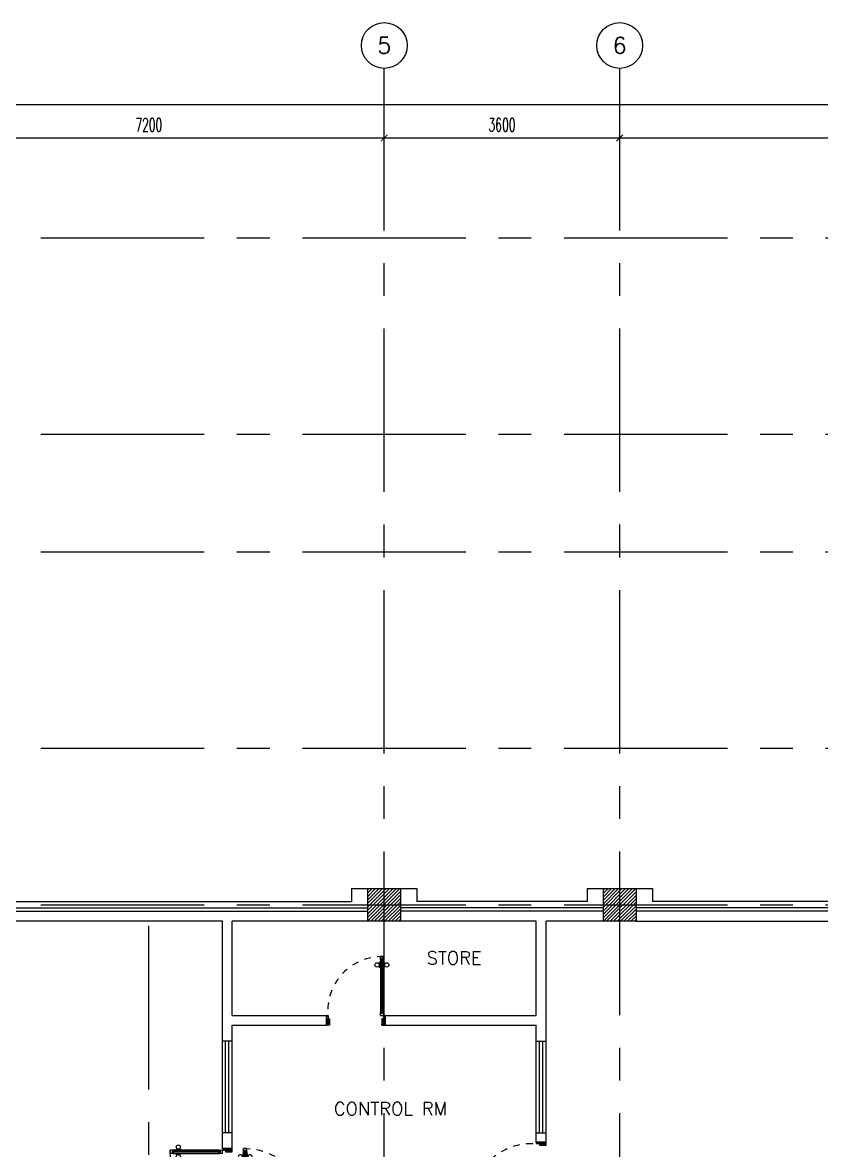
# Model space of a CAD drawing. Extents: x 417819.9 to 417911.9, y 43448 to 43539.2.
# Drawn here: x 417840.33 to 417852.54, y 43521.94 to 43539.19 of the extents above; entities that cross this region are included whole.
import ezdxf
from ezdxf.enums import TextEntityAlignment as Align

# ---------------------------------------------------------------- set-up
doc = ezdxf.new("R2010")
doc.units = 0
doc.header["$MEASUREMENT"] = 0
doc.header["$PDMODE"] = 3
doc.header["$PDSIZE"] = 0.1
doc.linetypes.add('CENTERX2', pattern=[4, 2.5, -0.5, 0.5, -0.5])
doc.linetypes.add('HIDDEN', pattern=[0.375, 0.25, -0.125])
doc.layers.get('0').update_dxf_attribs({"linetype": 'CONTINUOUS'})
doc.layers.get('DEFPOINTS').update_dxf_attribs({"linetype": 'CONTINUOUS'})
for name, color, linetype in [('AX', 6, 'CONTINUOUS'), ('AX-CR', 2, 'CONTINUOUS'), ('AX-DIM', 4, 'CONTINUOUS'), ('AX-TXT', 4, 'CONTINUOUS'), ('AXES', 11, 'CENTERX2'), ('COL', 2, 'CONTINUOUS'), ('DOOR', 4, 'CONTINUOUS'), ('HAT', 8, 'CONTINUOUS'), ('INSUL', 7, 'CONTINUOUS'), ('RM-NAME', 2, 'CONTINUOUS'), ('SLOPE', 8, 'CONTINUOUS'), ('WALL', 2, 'CONTINUOUS'), ('WIN', 5, 'CONTINUOUS')]:
    doc.layers.add(name, color=color, linetype=linetype)
doc.styles.add('ROMANS', font='ROMANS.shx', dxfattribs={"width": 0.6})
doc.dimstyles.new('STANDARD in', dxfattribs={"dimtxt": 0.2, "dimasz": 0.1, "dimexe": 0.07, "dimexo": 0.05, "dimgap": 0.1, "dimtad": 1, "dimdec": 0, "dimlfac": 1000, "dimzin": 0, "dimdsep": 46, "dimtxsty": 'ROMANS', "dimblk": 'ARCHTICK', "dimcen": 0.05, "dimdle": 0.05, "dimclrd": 4, "dimclre": 4, "dimclrt": 2, "dimadec": 0, "dimazin": 0, "dimtfac": 1, "dimtdec": 0, "dimtmove": 2, "dimatfit": 3, "dimfxl": 0, "dimtolj": 1, "dimtzin": 0, "dimarcsym": 0})

# ---------------------------------------------------------------- blocks, each defined once
blk = doc.blocks.new('_ARCHTICK')
at = {"color": 0, "linetype": 'ByBlock', "const_width": 0.15}
blk.add_lwpolyline([(-0.5, -0.5), (0.5, 0.5)], dxfattribs=at)
blk = doc.blocks.new('*D868')
at = {"layer": 'AX-DIM', "color": 4, "lineweight": -2}
for p, q in [((417831.157, 43537.937), (417906.573, 43537.937)), ((417831.207, 43525.809), (417831.207, 43538.007)), ((417906.523, 43536.567), (417906.523, 43538.007))]:
    blk.add_line(p, q, dxfattribs=at)
at = {"layer": 'DEFPOINTS', "color": 0}
for p in [(417906.523, 43537.937), (417906.523, 43536.517), (417831.207, 43525.759)]:
    blk.add_point(p, dxfattribs=at)
at = {"layer": 'AX-DIM', "color": 4, "lineweight": -2, "xscale": 0.1, "yscale": 0.1, "zscale": 0.1, "rotation": 180}
blk.add_blockref('_ARCHTICK', (417831.207, 43537.937), dxfattribs=at)
at = {"layer": 'AX-DIM', "color": 4, "lineweight": -2, "xscale": 0.1, "yscale": 0.1, "zscale": 0.1}
blk.add_blockref('_ARCHTICK', (417906.523, 43537.937), dxfattribs=at)
at = {"layer": 'AX-DIM', "color": 2, "insert": (417869.829, 43538.16), "char_height": 0.2, "attachment_point": 5, "style": 'ROMANS'}
blk.add_mtext('\\A1;75316', dxfattribs=at)
blk = doc.blocks.new('*D878')
at = {"layer": 'AX-DIM', "color": 4, "linetype": 'ByBlock', "lineweight": -2}
for p, q in [((417838.607, 43537.423), (417845.907, 43537.423)), ((417838.657, 43537.073), (417838.657, 43537.493)), ((417845.857, 43537.073), (417845.857, 43537.493))]:
    blk.add_line(p, q, dxfattribs=at)
at = {"layer": 'DEFPOINTS', "color": 0, "linetype": 'ByBlock'}
for p in [(417845.857, 43537.423), (417838.657, 43537.023), (417845.857, 43537.023)]:
    blk.add_point(p, dxfattribs=at)
at = {"layer": 'AX-DIM', "color": 4, "linetype": 'ByBlock', "lineweight": -2, "xscale": 0.1, "yscale": 0.1, "zscale": 0.1, "rotation": 180}
blk.add_blockref('_ARCHTICK', (417838.657, 43537.423), dxfattribs=at)
at = {"layer": 'AX-DIM', "color": 4, "linetype": 'ByBlock', "lineweight": -2, "xscale": 0.1, "yscale": 0.1, "zscale": 0.1}
blk.add_blockref('_ARCHTICK', (417845.857, 43537.423), dxfattribs=at)
at = {"layer": 'AX-DIM', "color": 2, "linetype": 'ByBlock', "insert": (417842.257, 43537.623), "char_height": 0.2, "attachment_point": 5, "style": 'ROMANS'}
blk.add_mtext('\\A1;7200', dxfattribs=at)
blk = doc.blocks.new('*X787')
at = {"color": 0}
for p, q in [((38539, 69510), (39030, 70001)), ((38539, 69564), (38977, 70001)), ((38539, 69617), (38924, 70001)), ((38539, 69670), (38871, 70001)), ((38539, 69723), (38818, 70001)), ((38539, 69776), (38765, 70001)), ((38539, 69829), (38712, 70001)), ((38539, 69882), (38658, 70001)), ((38539, 69935), (38605, 70001)), ((38539, 69988), (38552, 70001)), ((38583, 69501), (39039, 69957)), ((38636, 69501), (39039, 69904)), ((38689, 69501), (39039, 69851)), ((38742, 69501), (39039, 69798)), ((38795, 69501), (39039, 69745)), ((38848, 69501), (39039, 69692)), ((38901, 69501), (39039, 69639)), ((38954, 69501), (39039, 69586)), ((39007, 69501), (39039, 69533))]:
    blk.add_line(p, q, dxfattribs=at)
blk = doc.blocks.new('*X790')
at = {"color": 0}
for p, q in [((42139, 69504), (42636, 70001)), ((42139, 69557), (42583, 70001)), ((42139, 69610), (42530, 70001)), ((42139, 69663), (42477, 70001)), ((42139, 69716), (42424, 70001)), ((42139, 69769), (42371, 70001)), ((42139, 69822), (42318, 70001)), ((42139, 69875), (42265, 70001)), ((42139, 69929), (42212, 70001)), ((42139, 69982), (42159, 70001)), ((42189, 69501), (42639, 69951)), ((42242, 69501), (42639, 69898)), ((42295, 69501), (42639, 69845)), ((42348, 69501), (42639, 69792)), ((42401, 69501), (42639, 69739)), ((42454, 69501), (42639, 69686)), ((42507, 69501), (42639, 69633)), ((42560, 69501), (42639, 69580)), ((42613, 69501), (42639, 69527))]:
    blk.add_line(p, q, dxfattribs=at)
blk = doc.blocks.new('*D891')
at = {"layer": 'AX-DIM', "color": 4, "linetype": 'ByBlock', "lineweight": -2}
for p, q in [((417849.407, 43537.423), (417856.707, 43537.423)), ((417849.457, 43537.073), (417849.457, 43537.493)), ((417856.657, 43537.073), (417856.657, 43537.493))]:
    blk.add_line(p, q, dxfattribs=at)
at = {"layer": 'DEFPOINTS', "color": 0, "linetype": 'ByBlock'}
for p in [(417856.657, 43537.423), (417849.457, 43537.023), (417856.657, 43537.023)]:
    blk.add_point(p, dxfattribs=at)
at = {"layer": 'AX-DIM', "color": 4, "linetype": 'ByBlock', "lineweight": -2, "xscale": 0.1, "yscale": 0.1, "zscale": 0.1, "rotation": 180}
blk.add_blockref('_ARCHTICK', (417849.457, 43537.423), dxfattribs=at)
at = {"layer": 'AX-DIM', "color": 4, "linetype": 'ByBlock', "lineweight": -2, "xscale": 0.1, "yscale": 0.1, "zscale": 0.1}
blk.add_blockref('_ARCHTICK', (417856.657, 43537.423), dxfattribs=at)
at = {"layer": 'AX-DIM', "color": 2, "linetype": 'ByBlock', "insert": (417853.057, 43537.623), "char_height": 0.2, "attachment_point": 5, "style": 'ROMANS'}
blk.add_mtext('\\A1;7200', dxfattribs=at)
blk = doc.blocks.new('*D892')
at = {"layer": 'AX-DIM', "color": 4, "linetype": 'ByBlock', "lineweight": -2}
for p, q in [((417845.807, 43537.423), (417849.507, 43537.423)), ((417845.857, 43537.073), (417845.857, 43537.493)), ((417849.457, 43537.073), (417849.457, 43537.493))]:
    blk.add_line(p, q, dxfattribs=at)
at = {"layer": 'DEFPOINTS', "color": 0, "linetype": 'ByBlock'}
for p in [(417849.457, 43537.423), (417845.857, 43537.023), (417849.457, 43537.023)]:
    blk.add_point(p, dxfattribs=at)
at = {"layer": 'AX-DIM', "color": 4, "linetype": 'ByBlock', "lineweight": -2, "xscale": 0.1, "yscale": 0.1, "zscale": 0.1, "rotation": 180}
blk.add_blockref('_ARCHTICK', (417845.857, 43537.423), dxfattribs=at)
at = {"layer": 'AX-DIM', "color": 4, "linetype": 'ByBlock', "lineweight": -2, "xscale": 0.1, "yscale": 0.1, "zscale": 0.1}
blk.add_blockref('_ARCHTICK', (417849.457, 43537.423), dxfattribs=at)
at = {"layer": 'AX-DIM', "color": 2, "linetype": 'ByBlock', "insert": (417847.657, 43537.623), "char_height": 0.2, "attachment_point": 5, "style": 'ROMANS'}
blk.add_mtext('\\A1;3600', dxfattribs=at)
blk = doc.blocks.new('AXU')
at = {"layer": 'AX-CR'}
blk.add_circle((0, 350), 350, dxfattribs=at)
at = {"layer": 'AX-TXT', "style": 'ROMANS'}
blk.add_attdef('AX', text='', height=250, dxfattribs=at).set_placement((0, 350), align=Align.MIDDLE)
blk = doc.blocks.new('RM1')
at = {"layer": 'RM-NAME', "style": 'ROMANS'}
for tag, p in [('ROOMNAME1', (0, 324)), ('ROOMNAME2', (0, 0))]:
    blk.add_attdef(tag, text='', height=200, dxfattribs=at).set_placement(p, align=Align.MIDDLE)
blk = doc.blocks.new('DOOR90')
at = {"layer": 'DOOR', "color": 7, "linetype": 'ByBlock'}
for p, q in [((-150, 0), (0, 0)), ((-150, 0), (-150, -25)), ((0, -50), (-114, 0)), ((0, -50), (-40, 0)), ((0, -50), (0, 0)), ((-1000, -25), (-1050, -25)), ((-1050, -75), (-1050, -25)), ((-1050, -25), (-1050, -75)), ((-1000, -75), (-1050, -75)), ((-1000, -42), (-1020, -42)), ((-1020, -42), (-1020, -58)), ((-1000, -58), (-1020, -58)), ((-1000, -25), (-1000, -42)), ((-1000, -58), (-1000, -75)), ((-878, -18), (-968, -18)), ((-968, -25), (-968, -18)), ((-968, -75), (-968, -82)), ((-878, -82), (-968, -82)), ((-955, -9), (-890, -9)), ((-955, -18), (-955, -9)), ((-955, -18), (-890, -18)), ((-955, -82), (-890, -82)), ((-955, -82), (-955, -91)), ((-955, -91), (-890, -91)), ((-890, -18), (-890, -9)), ((-890, -82), (-890, -91)), ((-878, -25), (-878, -18)), ((-878, -75), (-878, -82)), ((-200, -25), (-150, -25)), ((-200, -42), (-200, -25)), ((-180, -42), (-200, -42)), ((-200, -58), (-180, -58)), ((-200, -75), (-200, -58)), ((-150, -75), (-200, -75)), ((-180, -58), (-180, -42)), ((-150, -25), (-100, -25)), ((-150, -75), (-150, -25)), ((-100, -25), (-100, -50)), ((0, -50), (-100, -37)), ((-100, -50), (0, -50)), ((0, -850), (-114, -900)), ((-100, -875), (-100, -850)), ((0, -850), (-100, -863)), ((-100, -850), (0, -850)), ((0, -850), (-40, -900)), ((0, -850), (0, -900)), ((-150, -875), (-100, -875)), ((-150, -900), (-150, -875)), ((-150, -900), (0, -900)), ((0, -900), (-150, -900))]:
    blk.add_line(p, q, dxfattribs=at)
at = {"layer": 'DOOR', "linetype": 'ByBlock'}
for p, q in [((-200, -25), (-1000, -25)), ((-200, -42), (-1000, -42)), ((-200, -58), (-1000, -58)), ((-1000, -75), (-200, -75))]:
    blk.add_line(p, q, dxfattribs=at)
at = {"layer": 'DOOR', "color": 7, "linetype": 'ByBlock'}
for centre in [(-923, 24), (-923, -124)]:
    blk.add_circle(centre, 32.4, dxfattribs=at)
for centre, radius, start, end in [((0, -50), 154, 161.1053, 166.2858), ((0, -50), 94.4, 148.0182, 180), ((0, -50), 134, 158.1598, 169.28), ((0, -50), 114, 154.0838, 167.3774), ((0, -50), 74.4, 137.7764, 180), ((0, -50), 54.4, 113.2074, 180), ((0, -50), 34.4, 90, 180), ((0, -50), 14.4, 90, 180), ((0, -850), 94.4, 180, 211.9818), ((0, -850), 74.4, 180, 222.2236), ((0, -850), 54.4, 180, 246.7926), ((0, -850), 34.4, 180, 270), ((0, -850), 14.4, 180, 270), ((0, -850), 154, 193.7142, 198.8947), ((0, -850), 134, 190.72, 201.8402)]:
    blk.add_arc(centre, radius, start, end, dxfattribs=at)
at = {"layer": 'DOOR', "linetype": 'HIDDEN', "ltscale": 0.5}
blk.add_arc((-222, -50), 828, 178.2701, 275.003, dxfattribs=at)
blk = doc.blocks.new('A$C09EF76E8')
at = {"layer": 'DOOR', "color": 0, "linetype": 'ByBlock'}
for p, q in [((727, 868), (719, 868)), ((719, 778), (719, 868)), ((777, 950), (727, 950)), ((727, 950), (777, 950)), ((727, 900), (727, 950)), ((744, 900), (727, 900)), ((760, 920), (744, 920)), ((744, 900), (744, 920)), ((760, 900), (760, 920)), ((777, 900), (760, 900)), ((777, 900), (777, 950)), ((777, 868), (784, 868)), ((784, 778), (784, 868)), ((719, 855), (710, 855)), ((710, 855), (710, 790)), ((719, 790), (710, 790)), ((719, 855), (719, 790)), ((727, 778), (719, 778)), ((777, 778), (784, 778)), ((784, 855), (793, 855)), ((784, 855), (784, 790)), ((784, 790), (793, 790)), ((793, 855), (793, 790)), ((727, 150), (727, 200)), ((727, 200), (744, 200)), ((744, 200), (744, 180)), ((744, 180), (760, 180)), ((760, 180), (760, 200)), ((760, 200), (777, 200)), ((777, 200), (777, 150)), ((2, 0), (2, 150)), ((2, 150), (27, 150)), ((2, 150), (2, 0)), ((27, 150), (27, 100)), ((27, 100), (52, 100)), ((52, 100), (52, 0)), ((727, 150), (777, 150)), ((777, 100), (752, 100)), ((752, 100), (752, 0)), ((777, 150), (777, 100)), ((802, 150), (777, 150)), ((802, 150), (802, 0)), ((52, 0), (2, 0)), ((752, 0), (802, 0))]:
    blk.add_line(p, q, dxfattribs=at)
at = {"layer": 'DOOR', "linetype": 'ByBlock'}
for p, q in [((727, 900), (727, 200)), ((744, 200), (744, 900)), ((760, 200), (760, 900)), ((777, 200), (777, 900)), ((802, 0), (802, 150))]:
    blk.add_line(p, q, dxfattribs=at)
at = {"layer": 'DOOR', "color": 9, "linetype": 'ByBlock'}
for p, q in [((52, 0), (2, 114)), ((52, 0), (2, 40)), ((52, 0), (38, 100)), ((752, 0), (802, 114)), ((752, 0), (765, 100)), ((752, 0), (802, 40))]:
    blk.add_line(p, q, dxfattribs=at)
at = {"layer": 'DOOR', "color": 0, "linetype": 'ByBlock'}
for centre in [(678, 823), (825, 823)]:
    blk.add_circle(centre, 32.4, dxfattribs=at)
at = {"layer": 'DOOR', "linetype": 'HIDDEN', "ltscale": 0.5}
blk.add_arc((752, 199), 752, 88.0938, 183.7249, dxfattribs=at)
at = {"layer": 'DOOR', "color": 9, "linetype": 'ByBlock'}
for centre, radius, start, end in [((52, 0), 154, 103.7142, 108.8947), ((52, 0), 134, 100.72, 111.8402), ((52, 0), 94.4, 90, 121.9818), ((52, 0), 74.4, 90, 132.2236), ((52, 0), 54.4, 90, 156.7926), ((52, 0), 34.4, 90, 180), ((52, 0), 14.4, 90, 180), ((752, 0), 94.4, 58.0182, 90), ((752, 0), 74.4, 47.7764, 90), ((752, 0), 54.4, 23.2074, 90), ((752, 0), 34.4, 0, 90), ((752, 0), 14.4, 0, 90), ((752, 0), 134, 68.1598, 79.28), ((752, 0), 114, 64.0838, 77.3774), ((752, 0), 154, 71.1053, 76.2858)]:
    blk.add_arc(centre, radius, start, end, dxfattribs=at)
blk = doc.blocks.new('A$C24ED45A6')
at = {"layer": 'DOOR', "color": 0, "linetype": 'ByBlock'}
for p, q in [((909, 1055), (909, 990)), ((918, 1055), (909, 1055)), ((918, 978), (918, 1068)), ((925, 1068), (918, 1068)), ((918, 1055), (918, 990)), ((925, 1100), (925, 1150)), ((925, 1150), (975, 1150)), ((975, 1150), (925, 1150)), ((942, 1100), (925, 1100)), ((942, 1100), (942, 1120)), ((958, 1120), (942, 1120)), ((958, 1100), (958, 1120)), ((975, 1100), (958, 1100)), ((975, 1100), (975, 1150)), ((975, 1068), (982, 1068)), ((982, 978), (982, 1068)), ((982, 1055), (982, 990)), ((982, 1055), (991, 1055)), ((991, 1055), (991, 990)), ((918, 990), (909, 990)), ((925, 978), (918, 978)), ((975, 978), (982, 978)), ((982, 990), (991, 990)), ((925, 150), (925, 200)), ((925, 200), (942, 200)), ((942, 200), (942, 180)), ((942, 180), (958, 180)), ((958, 180), (958, 200)), ((958, 200), (975, 200)), ((975, 200), (975, 150)), ((0, 0), (0, 150)), ((0, 150), (25, 150)), ((50, 0), (0, 0)), ((25, 150), (25, 100)), ((25, 100), (50, 100)), ((50, 100), (50, 0)), ((925, 150), (975, 150)), ((975, 100), (950, 100)), ((950, 100), (950, 0)), ((1000, 150), (975, 150)), ((975, 150), (975, 100)), ((1000, 150), (1000, 0)), ((950, 0), (1000, 0))]:
    blk.add_line(p, q, dxfattribs=at)
at = {"layer": 'DOOR', "linetype": 'ByBlock'}
for p, q in [((925, 1100), (925, 200)), ((942, 200), (942, 1100)), ((958, 200), (958, 1100)), ((975, 200), (975, 1100))]:
    blk.add_line(p, q, dxfattribs=at)
at = {"layer": 'DOOR', "color": 9, "linetype": 'ByBlock'}
for p, q in [((50, 0), (0, 114)), ((50, 0), (0, 40)), ((50, 0), (37, 100)), ((950, 0), (1000, 114)), ((950, 0), (963, 100)), ((950, 0), (1000, 40))]:
    blk.add_line(p, q, dxfattribs=at)
at = {"layer": 'DOOR', "color": 0, "linetype": 'ByBlock'}
for centre in [(876, 1023), (1024, 1023)]:
    blk.add_circle(centre, 32.4, dxfattribs=at)
at = {"layer": 'DOOR', "linetype": 'HIDDEN', "ltscale": 0.5}
blk.add_arc((950, 222), 928, 88.456, 184.4816, dxfattribs=at)
at = {"layer": 'DOOR', "color": 9, "linetype": 'ByBlock'}
for centre, radius, start, end in [((50, 0), 154, 103.7142, 108.8947), ((50, 0), 134, 100.72, 111.8402), ((50, 0), 114, 102.6226, 115.9162), ((50, 0), 94.4, 90, 121.9818), ((50, 0), 74.4, 90, 132.2236), ((50, 0), 54.4, 90, 156.7926), ((50, 0), 34.4, 90, 180), ((50, 0), 14.4, 90, 180), ((950, 0), 94.4, 58.0182, 90), ((950, 0), 74.4, 47.7764, 90), ((950, 0), 54.4, 23.2074, 90), ((950, 0), 34.4, 0, 90), ((950, 0), 14.4, 0, 90), ((950, 0), 134, 68.1598, 79.28), ((950, 0), 114, 64.0838, 77.3774), ((950, 0), 154, 71.1053, 76.2858)]:
    blk.add_arc(centre, radius, start, end, dxfattribs=at)
at = {"layer": 'WALL'}
blk.add_line((1000, 0), (1000, 150), dxfattribs=at)

msp = doc.modelspace()

# ---------------------------------------------------------------- linework, layer by layer
at = {"layer": 'AXES'}
for p, q in [((417845.8566, 43460.01), (417845.8566, 43538.4875)), ((417849.4566, 43460.01), (417849.4566, 43538.4875)), ((417820.6052, 43535.8943), (417889.6966, 43535.8943)), ((417820.6052, 43532.8943), (417911.2163, 43532.8943)), ((417820.6052, 43531.0943), (417889.6966, 43531.0943)), ((417820.6052, 43528.0943), (417889.6966, 43528.0943)), ((417820.6052, 43525.6943), (417889.6966, 43525.6943)), ((417842.2566, 43466.8743), (417842.2566, 43525.6943))]:
    msp.add_line(p, q, dxfattribs=at)
at = {"layer": 'COL'}
for points in [[(417845.6066, 43525.4443), (417845.6066, 43525.9443), (417846.1066, 43525.9443), (417846.1066, 43525.4443)], [(417849.2066, 43525.4443), (417849.2066, 43525.9443), (417849.7066, 43525.9443), (417849.7066, 43525.4443)]]:
    msp.add_lwpolyline(points, close=True, dxfattribs=at)
at = {"layer": 'INSUL'}
for p, q in [((417849.2066, 43525.6483), (417846.1066, 43525.6483)), ((417854.0065, 43525.6483), (417849.7066, 43525.6483)), ((417845.6066, 43525.6443), (417838.9066, 43525.6443)), ((417845.6066, 43525.5943), (417838.9066, 43525.5943)), ((417849.2066, 43525.5983), (417846.1066, 43525.5983)), ((417854.0065, 43525.5983), (417849.7066, 43525.5983))]:
    msp.add_line(p, q, dxfattribs=at)
at = {"layer": 'SLOPE', "color": 8, "linetype": 'ByBlock'}
msp.add_line((417849.4566, 43530.4504), (417849.4501, 43530.4569), dxfattribs=at)
at = {"layer": 'WALL'}
for p, q in [((417845.3566, 43525.9443), (417845.3566, 43525.7443)), ((417845.3566, 43525.9443), (417846.3566, 43525.9443)), ((417846.3566, 43525.9443), (417846.3566, 43525.7483)), ((417848.9566, 43525.9443), (417848.9566, 43525.7483)), ((417848.9566, 43525.9443), (417849.9566, 43525.9443)), ((417849.9566, 43525.9443), (417849.9566, 43525.7483)), ((417845.3566, 43525.7443), (417839.1566, 43525.7443)), ((417848.9566, 43525.7483), (417846.3566, 43525.7483)), ((417854.1984, 43525.7483), (417849.9566, 43525.7483)), ((417843.3816, 43525.4443), (417838.9066, 43525.4443)), ((417843.3816, 43523.6118), (417843.3816, 43525.4443)), ((417845.6066, 43525.4443), (417843.5316, 43525.4443)), ((417843.5316, 43524.0043), (417843.5316, 43525.4443)), ((417848.1816, 43525.4443), (417846.1066, 43525.4443)), ((417848.1816, 43524.0043), (417848.1816, 43525.4443)), ((417849.2066, 43525.4443), (417848.3316, 43525.4443)), ((417848.3316, 43523.6118), (417848.3316, 43525.4443)), ((417849.7066, 43525.4443), (417852.9816, 43525.4443)), ((417843.5316, 43524.0043), (417844.9718, 43524.0043)), ((417844.9718, 43524.0043), (417844.9718, 43523.8543)), ((417845.8718, 43524.0043), (417848.1816, 43524.0043)), ((417845.8718, 43524.0043), (417845.8718, 43523.8543)), ((417843.5316, 43523.8543), (417844.9718, 43523.8543)), ((417843.5316, 43523.6118), (417843.5316, 43523.8543)), ((417845.8718, 43523.8543), (417848.1816, 43523.8543)), ((417848.1816, 43523.6118), (417848.1816, 43523.8543)), ((417843.5316, 43523.6118), (417843.3816, 43523.6118)), ((417848.1816, 43523.6118), (417848.3316, 43523.6118)), ((417843.3816, 43521.9693), (417843.3816, 43522.2118)), ((417843.5316, 43522.2118), (417843.3816, 43522.2118)), ((417843.5316, 43521.9693), (417843.5316, 43522.2118)), ((417848.1816, 43522.0693), (417848.1816, 43522.2118)), ((417848.1816, 43522.2118), (417848.3316, 43522.2118)), ((417848.3316, 43522.0693), (417848.3316, 43522.2118)), ((417848.3316, 43522.0693), (417848.1816, 43522.0693)), ((417843.3816, 43521.9693), (417843.5316, 43521.9693))]:
    msp.add_line(p, q, dxfattribs=at)
at = {"layer": 'WIN'}
for p, q in [((417843.3816, 43522.2118), (417843.3816, 43523.6118)), ((417843.4316, 43522.2118), (417843.4316, 43523.6118)), ((417843.4816, 43522.2118), (417843.4816, 43523.6118)), ((417843.5316, 43522.2118), (417843.5316, 43523.6118)), ((417848.1816, 43522.2118), (417848.1816, 43523.6118)), ((417848.2316, 43522.2118), (417848.2316, 43523.6118)), ((417848.2816, 43522.2118), (417848.2816, 43523.6118)), ((417848.3316, 43522.2118), (417848.3316, 43523.6118))]:
    msp.add_line(p, q, dxfattribs=at)

# ---------------------------------------------------------------- block references
at = {"layer": 'AX', "xscale": 0.001000000047497451, "yscale": 0.0009999999892897904, "zscale": 0.001}
for p, values in [((417845.8566, 43538.4875), {'AX': '5'}), ((417849.4566, 43538.4875), {'AX': '6'})]:
    msp.add_blockref('AXU', p, dxfattribs=at).add_auto_attribs(values)
at = {"layer": 'DOOR', "xscale": 0.0009999999892897904, "yscale": 0.0009999999892897904, "zscale": 0.001, "rotation": 270}
msp.add_blockref('DOOR90', (417845.8718, 43523.8543), dxfattribs=at)
at = {"layer": 'DOOR', "color": 0, "yscale": 0.0009999999892897904, "zscale": 0.001, "rotation": 90}
for name, p, xscale in [('A$C09EF76E8', (417843.5316, 43521.1677), 0.0009999999892897904), ('A$C24ED45A6', (417848.3316, 43522.0693), -0.0009999999892897904)]:
    msp.add_blockref(name, p, dxfattribs=dict(at, xscale=xscale))
at = {"layer": 'DOOR', "color": 0, "xscale": -0.001000000047497451, "yscale": 0.0009999999892897904, "zscale": 0.001}
msp.add_blockref('A$C24ED45A6', (417844.6816, 43520.8193), dxfattribs=at)
at = {"layer": 'HAT', "xscale": 0.001000000047497451, "yscale": 0.0009999999892897904, "zscale": 0.001}
for name in ['*X787', '*X790']:
    msp.add_blockref(name, (417807.0674, 43455.9433), dxfattribs=at)
at = {"layer": 'HAT'}
ref = msp.add_blockref('RM1', (417846.9254, 43524.884), dxfattribs=dict(at, xscale=0.001000000047497451, yscale=0.0009999999892897904, zscale=0.001))
ref.add_attrib('ROOMNAME2', 'STORE', dxfattribs={"layer": 'RM-NAME', "height": 0.2, "style": 'ROMANS'}).set_placement((417846.9254, 43524.884), align=Align.MIDDLE)

# ---------------------------------------------------------------- texts
at = {"layer": 'RM-NAME', "style": 'ROMANS'}
msp.add_text('CONTROL RM', height=0.2, dxfattribs=at).set_placement((417845.0865, 43522.4792))

# ---------------------------------------------------------------- dimensions: what is measured, and where the dimension line sits
at = {"layer": 'AX-DIM'}
dim = msp.add_linear_dim(base=(417906.5226, 43537.9373), p1=(417831.2066, 43525.7589), p2=(417906.5226, 43536.5173), dimstyle='STANDARD in', dxfattribs=at)
dim.commit()
dim.dimension.update_dxf_attribs({"geometry": '*D868', "text_midpoint": (417869.829, 43538.1603), "dimtype": 160})
at = {"layer": 'AX-DIM', "color": 1, "linetype": 'ByBlock'}
for base, p1, p2, picture, middle in [((417845.8566, 43537.4227), (417838.6566, 43537.0227), (417845.8566, 43537.0227), '*D878', (417842.2566, 43537.6227)), ((417849.4566, 43537.4227), (417845.8566, 43537.0227), (417849.4566, 43537.0227), '*D892', (417847.6566, 43537.6227)), ((417856.6566, 43537.4227), (417849.4566, 43537.0227), (417856.6566, 43537.0227), '*D891', (417853.0566, 43537.6227))]:
    dim = msp.add_linear_dim(base=base, p1=p1, p2=p2, dimstyle='STANDARD in', dxfattribs=at)
    dim.commit()
    dim.dimension.update_dxf_attribs({"geometry": picture, "text_midpoint": middle})

doc.saveas('drawing.dxf')
